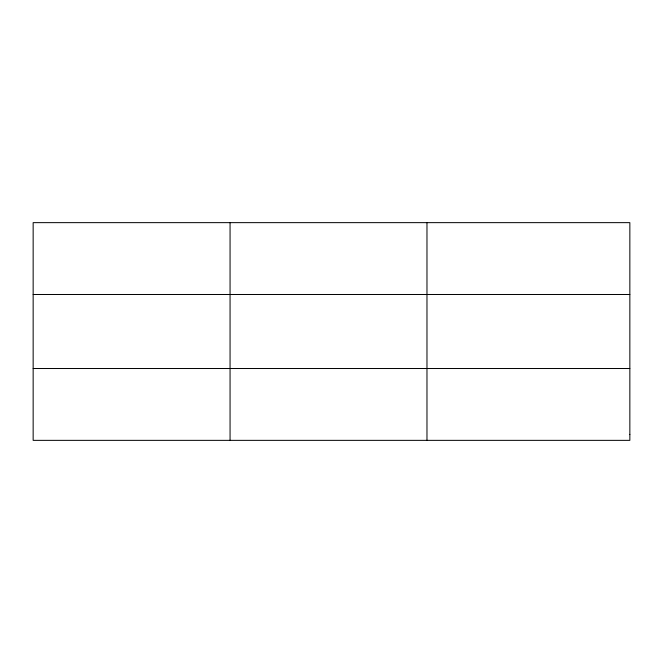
<?xml version="1.0" encoding="UTF-8"?>
<svg xmlns="http://www.w3.org/2000/svg" width="663" height="663" viewBox="0 0 663 663"><rect width="100%" height="100%" fill="white"/><g stroke="black" fill="none" stroke-linecap="round" stroke-linejoin="round"><path stroke-width="0.99" d="M230.061 222.644L230.061 440.356M426.972 222.644L426.972 440.356M33.15 294.488L629.85 294.488M33.15 368.512L629.85 368.512M629.85 434.373L629.85 440.356L33.15 440.356L33.15 222.644L629.85 222.644L629.85 434.373"/></g></svg>
